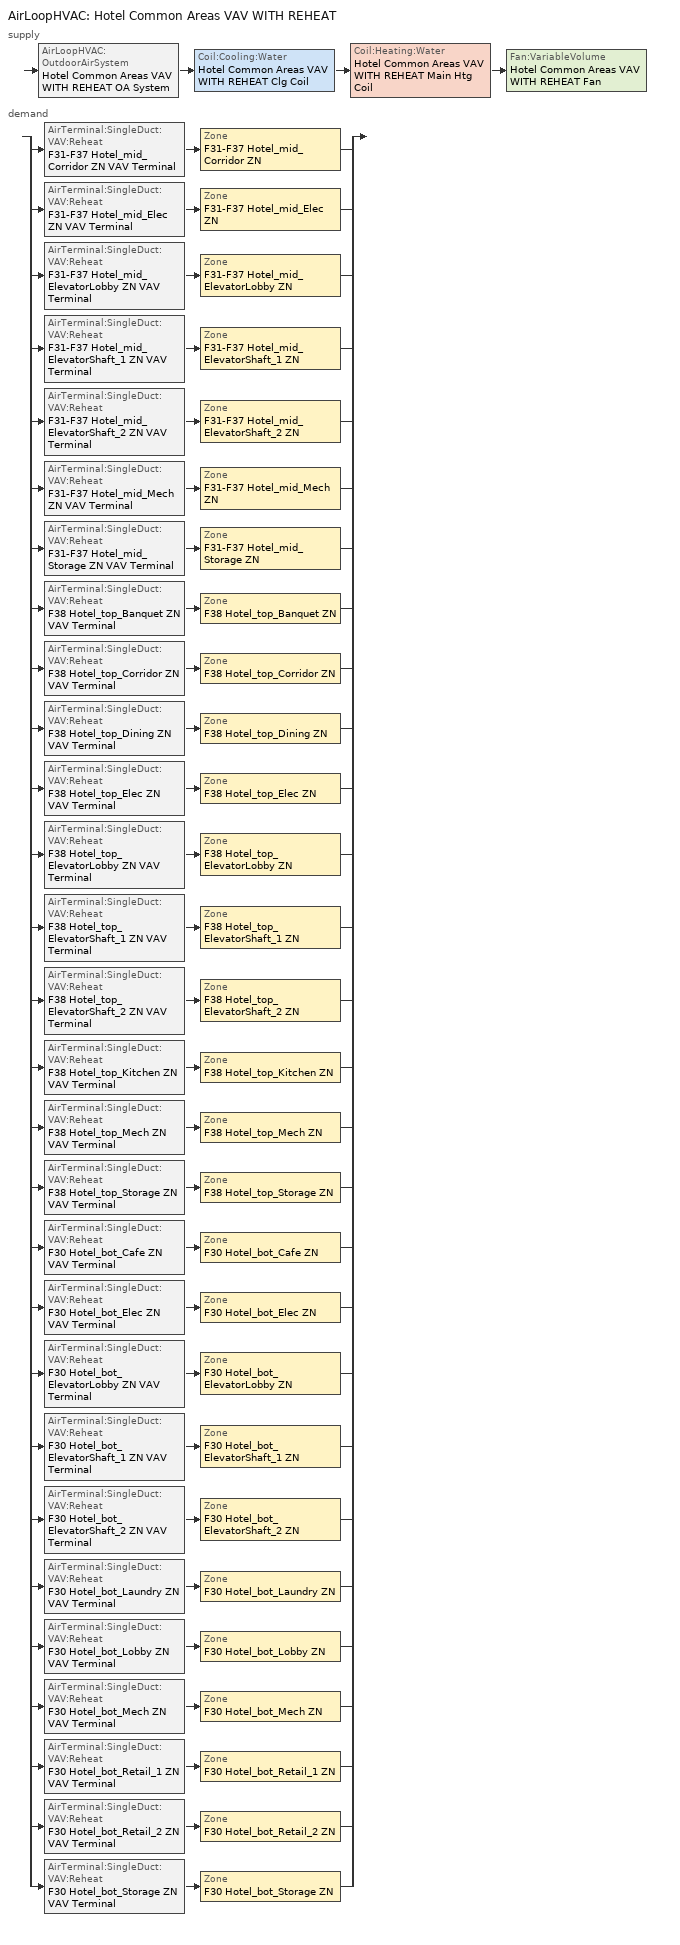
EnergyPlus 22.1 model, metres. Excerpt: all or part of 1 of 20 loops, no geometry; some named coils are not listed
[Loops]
AirLoopHVAC 'Hotel Common Areas VAV WITH REHEAT'
 supply: AirLoopHVAC:OutdoorAirSystem 'Hotel Common Areas VAV WITH REHEAT OA System' > Coil:Cooling:Water 'Hotel Common Areas VAV WITH REHEAT Clg Coil' > Coil:Heating:Water 'Hotel Common Areas VAV WITH REHEAT Main Htg Coil' > Fan:VariableVolume 'Hotel Common Areas VAV WITH REHEAT Fan'
 demand: split
  | AirTerminal:SingleDuct:VAV:Reheat 'F31-F37 Hotel_mid_Corridor ZN VAV Terminal' > Zone 'F31-F37 Hotel_mid_Corridor ZN'
  | AirTerminal:SingleDuct:VAV:Reheat 'F31-F37 Hotel_mid_Elec ZN VAV Terminal' > Zone 'F31-F37 Hotel_mid_Elec ZN'
  | AirTerminal:SingleDuct:VAV:Reheat 'F31-F37 Hotel_mid_ElevatorLobby ZN VAV Terminal' > Zone 'F31-F37 Hotel_mid_ElevatorLobby ZN'
  | AirTerminal:SingleDuct:VAV:Reheat 'F31-F37 Hotel_mid_ElevatorShaft_1 ZN VAV Terminal' > Zone 'F31-F37 Hotel_mid_ElevatorShaft_1 ZN'
  | AirTerminal:SingleDuct:VAV:Reheat 'F31-F37 Hotel_mid_ElevatorShaft_2 ZN VAV Terminal' > Zone 'F31-F37 Hotel_mid_ElevatorShaft_2 ZN'
  | AirTerminal:SingleDuct:VAV:Reheat 'F31-F37 Hotel_mid_Mech ZN VAV Terminal' > Zone 'F31-F37 Hotel_mid_Mech ZN'
  | AirTerminal:SingleDuct:VAV:Reheat 'F31-F37 Hotel_mid_Storage ZN VAV Terminal' > Zone 'F31-F37 Hotel_mid_Storage ZN'
  | AirTerminal:SingleDuct:VAV:Reheat 'F38 Hotel_top_Banquet ZN VAV Terminal' > Zone 'F38 Hotel_top_Banquet ZN'
  | AirTerminal:SingleDuct:VAV:Reheat 'F38 Hotel_top_Corridor ZN VAV Terminal' > Zone 'F38 Hotel_top_Corridor ZN'
  | AirTerminal:SingleDuct:VAV:Reheat 'F38 Hotel_top_Dining ZN VAV Terminal' > Zone 'F38 Hotel_top_Dining ZN'
  | AirTerminal:SingleDuct:VAV:Reheat 'F38 Hotel_top_Elec ZN VAV Terminal' > Zone 'F38 Hotel_top_Elec ZN'
  | AirTerminal:SingleDuct:VAV:Reheat 'F38 Hotel_top_ElevatorLobby ZN VAV Terminal' > Zone 'F38 Hotel_top_ElevatorLobby ZN'
  | AirTerminal:SingleDuct:VAV:Reheat 'F38 Hotel_top_ElevatorShaft_1 ZN VAV Terminal' > Zone 'F38 Hotel_top_ElevatorShaft_1 ZN'
  | AirTerminal:SingleDuct:VAV:Reheat 'F38 Hotel_top_ElevatorShaft_2 ZN VAV Terminal' > Zone 'F38 Hotel_top_ElevatorShaft_2 ZN'
  | AirTerminal:SingleDuct:VAV:Reheat 'F38 Hotel_top_Kitchen ZN VAV Terminal' > Zone 'F38 Hotel_top_Kitchen ZN'
  | AirTerminal:SingleDuct:VAV:Reheat 'F38 Hotel_top_Mech ZN VAV Terminal' > Zone 'F38 Hotel_top_Mech ZN'
  | AirTerminal:SingleDuct:VAV:Reheat 'F38 Hotel_top_Storage ZN VAV Terminal' > Zone 'F38 Hotel_top_Storage ZN'
  | AirTerminal:SingleDuct:VAV:Reheat 'F30 Hotel_bot_Cafe ZN VAV Terminal' > Zone 'F30 Hotel_bot_Cafe ZN'
  | AirTerminal:SingleDuct:VAV:Reheat 'F30 Hotel_bot_Elec ZN VAV Terminal' > Zone 'F30 Hotel_bot_Elec ZN'
  | AirTerminal:SingleDuct:VAV:Reheat 'F30 Hotel_bot_ElevatorLobby ZN VAV Terminal' > Zone 'F30 Hotel_bot_ElevatorLobby ZN'
  | AirTerminal:SingleDuct:VAV:Reheat 'F30 Hotel_bot_ElevatorShaft_1 ZN VAV Terminal' > Zone 'F30 Hotel_bot_ElevatorShaft_1 ZN'
  | AirTerminal:SingleDuct:VAV:Reheat 'F30 Hotel_bot_ElevatorShaft_2 ZN VAV Terminal' > Zone 'F30 Hotel_bot_ElevatorShaft_2 ZN'
  | AirTerminal:SingleDuct:VAV:Reheat 'F30 Hotel_bot_Laundry ZN VAV Terminal' > Zone 'F30 Hotel_bot_Laundry ZN'
  | AirTerminal:SingleDuct:VAV:Reheat 'F30 Hotel_bot_Lobby ZN VAV Terminal' > Zone 'F30 Hotel_bot_Lobby ZN'
  | AirTerminal:SingleDuct:VAV:Reheat 'F30 Hotel_bot_Mech ZN VAV Terminal' > Zone 'F30 Hotel_bot_Mech ZN'
  | AirTerminal:SingleDuct:VAV:Reheat 'F30 Hotel_bot_Retail_1 ZN VAV Terminal' > Zone 'F30 Hotel_bot_Retail_1 ZN'
  | AirTerminal:SingleDuct:VAV:Reheat 'F30 Hotel_bot_Retail_2 ZN VAV Terminal' > Zone 'F30 Hotel_bot_Retail_2 ZN'
  | AirTerminal:SingleDuct:VAV:Reheat 'F30 Hotel_bot_Storage ZN VAV Terminal' > Zone 'F30 Hotel_bot_Storage ZN'
[ZoneControl:Thermostat] Temperature Difference Between Cutout And Setpoint {deltaC}=0
Name | Zone or ZoneList | Control Type Schedule | Control 1
F30 Hotel_bot_Cafe ZN Thermostat | F30 Hotel_bot_Cafe ZN | F30 Hotel_bot_Cafe ZN Thermostat Schedule | LargeHotel Cafe Thermostat 1
F30 Hotel_bot_Elec ZN Thermostat | F30 Hotel_bot_Elec ZN | F30 Hotel_bot_Elec ZN Thermostat Schedule | Elec/MechRoom Thermostat 15
F30 Hotel_bot_ElevatorLobby ZN Thermostat | F30 Hotel_bot_ElevatorLobby ZN | F30 Hotel_bot_ElevatorLobby ZN Thermostat Schedule | Elevator Lobby Thermostat 8
F30 Hotel_bot_Laundry ZN Thermostat | F30 Hotel_bot_Laundry ZN | F30 Hotel_bot_Laundry ZN Thermostat Schedule | LargeHotel Laundry Thermostat 1
F30 Hotel_bot_Lobby ZN Thermostat | F30 Hotel_bot_Lobby ZN | F30 Hotel_bot_Lobby ZN Thermostat Schedule | LargeHotel Lobby Thermostat 1
F30 Hotel_bot_Mech ZN Thermostat | F30 Hotel_bot_Mech ZN | F30 Hotel_bot_Mech ZN Thermostat Schedule | Elec/MechRoom Thermostat 16
F30 Hotel_bot_Retail_1 ZN Thermostat | F30 Hotel_bot_Retail_1 ZN | F30 Hotel_bot_Retail_1 ZN Thermostat Schedule | LargeHotel Retail Thermostat 1
F30 Hotel_bot_Retail_2 ZN Thermostat | F30 Hotel_bot_Retail_2 ZN | F30 Hotel_bot_Retail_2 ZN Thermostat Schedule | LargeHotel Retail Thermostat 2
F30 Hotel_bot_Storage ZN Thermostat | F30 Hotel_bot_Storage ZN | F30 Hotel_bot_Storage ZN Thermostat Schedule | LargeHotel Storage Thermostat 1
F31-F37 Hotel_mid_Corridor ZN Thermostat | F31-F37 Hotel_mid_Corridor ZN | F31-F37 Hotel_mid_Corridor ZN Thermostat Schedule | LargeHotel Corridor Thermostat 1
F31-F37 Hotel_mid_Elec ZN Thermostat | F31-F37 Hotel_mid_Elec ZN | F31-F37 Hotel_mid_Elec ZN Thermostat Schedule | Elec/MechRoom Thermostat 17
F31-F37 Hotel_mid_ElevatorLobby ZN Thermostat | F31-F37 Hotel_mid_ElevatorLobby ZN | F31-F37 Hotel_mid_ElevatorLobby ZN Thermostat Schedule | Elevator Lobby Thermostat 9
F31-F37 Hotel_mid_Mech ZN Thermostat | F31-F37 Hotel_mid_Mech ZN | F31-F37 Hotel_mid_Mech ZN Thermostat Schedule | Elec/MechRoom Thermostat 18
F31-F37 Hotel_mid_Storage ZN Thermostat | F31-F37 Hotel_mid_Storage ZN | F31-F37 Hotel_mid_Storage ZN Thermostat Schedule | LargeHotel Storage Thermostat 2
F38 Hotel_top_Banquet ZN Thermostat | F38 Hotel_top_Banquet ZN | F38 Hotel_top_Banquet ZN Thermostat Schedule | LargeHotel Banquet Thermostat 1
F38 Hotel_top_Corridor ZN Thermostat | F38 Hotel_top_Corridor ZN | F38 Hotel_top_Corridor ZN Thermostat Schedule | LargeHotel Corridor Thermostat 2
F38 Hotel_top_Dining ZN Thermostat | F38 Hotel_top_Dining ZN | F38 Hotel_top_Dining ZN Thermostat Schedule | LargeHotel Banquet Thermostat 2
F38 Hotel_top_Elec ZN Thermostat | F38 Hotel_top_Elec ZN | F38 Hotel_top_Elec ZN Thermostat Schedule | Elec/MechRoom Thermostat 19
F38 Hotel_top_ElevatorLobby ZN Thermostat | F38 Hotel_top_ElevatorLobby ZN | F38 Hotel_top_ElevatorLobby ZN Thermostat Schedule | Elevator Lobby Thermostat 10
F38 Hotel_top_Kitchen ZN Thermostat | F38 Hotel_top_Kitchen ZN | F38 Hotel_top_Kitchen ZN Thermostat Schedule | LargeHotel Kitchen Thermostat 1
F38 Hotel_top_Mech ZN Thermostat | F38 Hotel_top_Mech ZN | F38 Hotel_top_Mech ZN Thermostat Schedule | Elec/MechRoom Thermostat 20
F38 Hotel_top_Storage ZN Thermostat | F38 Hotel_top_Storage ZN | F38 Hotel_top_Storage ZN Thermostat Schedule | LargeHotel Storage Thermostat 3
[ThermostatSetpoint:DualSetpoint]
Name | Heating Setpoint Temperature Schedule | Cooling Setpoint Temperature Schedule
LargeHotel Cafe Thermostat 1; LargeHotel Laundry Thermostat 1; LargeHotel Lobby Thermostat 1; LargeHotel Retail Thermostat 1; LargeHotel Retail Thermostat 2; LargeHotel Storage Thermostat 1; LargeHotel Corridor Thermostat 1; LargeHotel Storage Thermostat 2; LargeHotel Banquet Thermostat 1; LargeHotel Corridor Thermostat 2; LargeHotel Banquet Thermostat 2; LargeHotel Kitchen Thermostat 1; LargeHotel Storage Thermostat 3 | HotelLarge HTGSETP_SCH | HotelLarge CLGSETP_SCH
Elec/MechRoom Thermostat 15; Elevator Lobby Thermostat 8; Elec/MechRoom Thermostat 16; Elec/MechRoom Thermostat 17; Elevator Lobby Thermostat 9; Elec/MechRoom Thermostat 18; Elec/MechRoom Thermostat 19; Elevator Lobby Thermostat 10; Elec/MechRoom Thermostat 20 | OfficeLarge HTGSETP_SCH_YES_OPTIMUM | OfficeLarge CLGSETP_SCH_NO_SETBACK
[AirTerminal:SingleDuct:VAV:Reheat] Availability Schedule=Always On Discrete; Maximum Air Flow Rate {m3/s}=Autosize; Zone Minimum Air Flow Input Method=Constant; Fixed Minimum Air Flow Rate {m3/s}=0; Maximum Hot Water or Steam Flow Rate {m3/s}=Autosize; Minimum Hot Water or Steam Flow Rate {m3/s}=0; Convergence Tolerance=0.001; Damper Heating Action=ReverseWithLimits; Maximum Flow per Zone Floor Area During Reheat {m3/s-m2}=Autocalculate; Maximum Flow Fraction During Reheat=0.5; Maximum Reheat Air Temperature {C}=40
Name | Constant Minimum Air Flow Fraction | Reheat Coil
F30 Hotel_bot_Cafe ZN VAV Terminal | 0.657 | F30 Hotel_bot_Cafe ZN Reheat Coil
F30 Hotel_bot_Elec ZN VAV Terminal | 0.544 | F30 Hotel_bot_Elec ZN Reheat Coil
F30 Hotel_bot_ElevatorLobby ZN VAV Terminal | 0.338 | F30 Hotel_bot_ElevatorLobby ZN Reheat Coil
F30 Hotel_bot_ElevatorShaft_1 ZN VAV Terminal | 0.01 | F30 Hotel_bot_ElevatorShaft_1 ZN Reheat Coil
F30 Hotel_bot_ElevatorShaft_2 ZN VAV Terminal | 0.01 | F30 Hotel_bot_ElevatorShaft_2 ZN Reheat Coil
F30 Hotel_bot_Laundry ZN VAV Terminal | 0.022 | F30 Hotel_bot_Laundry ZN Reheat Coil
F30 Hotel_bot_Lobby ZN VAV Terminal | 0.456 | F30 Hotel_bot_Lobby ZN Reheat Coil
F30 Hotel_bot_Mech ZN VAV Terminal | 0.55 | F30 Hotel_bot_Mech ZN Reheat Coil
F30 Hotel_bot_Retail_1 ZN VAV Terminal | 0.202 | F30 Hotel_bot_Retail_1 ZN Reheat Coil
F30 Hotel_bot_Retail_2 ZN VAV Terminal | 0.221 | F30 Hotel_bot_Retail_2 ZN Reheat Coil
F30 Hotel_bot_Storage ZN VAV Terminal | 0.331 | F30 Hotel_bot_Storage ZN Reheat Coil
F31-F37 Hotel_mid_Corridor ZN VAV Terminal | 0.352 | F31-F37 Hotel_mid_Corridor ZN Reheat Coil
F31-F37 Hotel_mid_Elec ZN VAV Terminal | 0.847 | F31-F37 Hotel_mid_Elec ZN Reheat Coil
F31-F37 Hotel_mid_ElevatorLobby ZN VAV Terminal | 0.561 | F31-F37 Hotel_mid_ElevatorLobby ZN Reheat Coil
F31-F37 Hotel_mid_ElevatorShaft_1 ZN VAV Terminal | 0.01 | F31-F37 Hotel_mid_ElevatorShaft_1 ZN Reheat Coil
F31-F37 Hotel_mid_ElevatorShaft_2 ZN VAV Terminal | 0.01 | F31-F37 Hotel_mid_ElevatorShaft_2 ZN Reheat Coil
F31-F37 Hotel_mid_Mech ZN VAV Terminal | 0.851 | F31-F37 Hotel_mid_Mech ZN Reheat Coil
F31-F37 Hotel_mid_Storage ZN VAV Terminal | 1 | F31-F37 Hotel_mid_Storage ZN Reheat Coil
F38 Hotel_top_Banquet ZN VAV Terminal | 0.356 | F38 Hotel_top_Banquet ZN Reheat Coil
F38 Hotel_top_Corridor ZN VAV Terminal | 0.133 | F38 Hotel_top_Corridor ZN Reheat Coil
F38 Hotel_top_Dining ZN VAV Terminal | 0.383 | F38 Hotel_top_Dining ZN Reheat Coil
F38 Hotel_top_Elec ZN VAV Terminal | 0.229 | F38 Hotel_top_Elec ZN Reheat Coil
F38 Hotel_top_ElevatorLobby ZN VAV Terminal | 0.158 | F38 Hotel_top_ElevatorLobby ZN Reheat Coil
F38 Hotel_top_ElevatorShaft_1 ZN VAV Terminal | 0.01 | F38 Hotel_top_ElevatorShaft_1 ZN Reheat Coil
F38 Hotel_top_ElevatorShaft_2 ZN VAV Terminal | 0.01 | F38 Hotel_top_ElevatorShaft_2 ZN Reheat Coil
F38 Hotel_top_Kitchen ZN VAV Terminal | 0.114 | F38 Hotel_top_Kitchen ZN Reheat Coil
F38 Hotel_top_Mech ZN VAV Terminal | 0.23 | F38 Hotel_top_Mech ZN Reheat Coil
F38 Hotel_top_Storage ZN VAV Terminal | 0.308 | F38 Hotel_top_Storage ZN Reheat Coil
[Coil:Heating:Water]
Hotel Common Areas VAV WITH REHEAT Main Htg Coil: Availability Schedule=Always On Discrete; U-Factor Times Area Value {W/K}=Autosize; Maximum Water Flow Rate {m3/s}=Autosize; Performance Input Method=UFactorTimesAreaAndDesignWaterFlowRate; Rated Capacity {W}=Autosize; Rated Inlet Water Temperature {C}=82.2222; Rated Inlet Air Temperature {C}=7.22222; Rated Outlet Water Temperature {C}=71.1111; Rated Outlet Air Temperature {C}=12.7778; Rated Ratio for Air and Water Convection=0.5
[Zone equipment]
F30 Hotel_bot_Cafe ZN: F30 Hotel_bot_Cafe ZN VAV Terminal
F30 Hotel_bot_Elec ZN: F30 Hotel_bot_Elec ZN VAV Terminal
F30 Hotel_bot_ElevatorLobby ZN: F30 Hotel_bot_ElevatorLobby ZN VAV Terminal
F30 Hotel_bot_ElevatorShaft_1 ZN: F30 Hotel_bot_ElevatorShaft_1 ZN VAV Terminal
F30 Hotel_bot_ElevatorShaft_2 ZN: F30 Hotel_bot_ElevatorShaft_2 ZN VAV Terminal
F30 Hotel_bot_Laundry ZN: F30 Hotel_bot_Laundry ZN VAV Terminal
F30 Hotel_bot_Lobby ZN: F30 Hotel_bot_Lobby ZN VAV Terminal
F30 Hotel_bot_Mech ZN: F30 Hotel_bot_Mech ZN VAV Terminal
F30 Hotel_bot_Retail_1 ZN: F30 Hotel_bot_Retail_1 ZN VAV Terminal
F30 Hotel_bot_Retail_2 ZN: F30 Hotel_bot_Retail_2 ZN VAV Terminal
F30 Hotel_bot_Storage ZN: F30 Hotel_bot_Storage ZN VAV Terminal
F31-F37 Hotel_mid_Corridor ZN: F31-F37 Hotel_mid_Corridor ZN VAV Terminal
F31-F37 Hotel_mid_Elec ZN: F31-F37 Hotel_mid_Elec ZN VAV Terminal
F31-F37 Hotel_mid_ElevatorLobby ZN: F31-F37 Hotel_mid_ElevatorLobby ZN VAV Terminal
F31-F37 Hotel_mid_ElevatorShaft_1 ZN: F31-F37 Hotel_mid_ElevatorShaft_1 ZN VAV Terminal
F31-F37 Hotel_mid_ElevatorShaft_2 ZN: F31-F37 Hotel_mid_ElevatorShaft_2 ZN VAV Terminal
F31-F37 Hotel_mid_Mech ZN: F31-F37 Hotel_mid_Mech ZN VAV Terminal
F31-F37 Hotel_mid_Storage ZN: F31-F37 Hotel_mid_Storage ZN VAV Terminal
F38 Hotel_top_Banquet ZN: F38 Hotel_top_Banquet ZN VAV Terminal
F38 Hotel_top_Corridor ZN: F38 Hotel_top_Corridor ZN VAV Terminal
F38 Hotel_top_Dining ZN: F38 Hotel_top_Dining ZN VAV Terminal
F38 Hotel_top_Elec ZN: F38 Hotel_top_Elec ZN VAV Terminal
F38 Hotel_top_ElevatorLobby ZN: F38 Hotel_top_ElevatorLobby ZN VAV Terminal
F38 Hotel_top_ElevatorShaft_1 ZN: F38 Hotel_top_ElevatorShaft_1 ZN VAV Terminal
F38 Hotel_top_ElevatorShaft_2 ZN: F38 Hotel_top_ElevatorShaft_2 ZN VAV Terminal
F38 Hotel_top_Kitchen ZN: F38 Hotel_top_Kitchen ZN VAV Terminal
F38 Hotel_top_Mech ZN: F38 Hotel_top_Mech ZN VAV Terminal
F38 Hotel_top_Storage ZN: F38 Hotel_top_Storage ZN VAV Terminal
[Sizing:Zone] Zone Cooling Design Supply Air Temperature Input Method=SupplyAirTemperature; Zone Cooling Design Supply Air Temperature {C}=12.7778; Zone Cooling Design Supply Air Temperature Difference {deltaC}=11.11; Zone Heating Design Supply Air Temperature Input Method=SupplyAirTemperature; Zone Heating Design Supply Air Temperature {C}=40; Zone Heating Design Supply Air Temperature Difference {deltaC}=11.11; Zone Cooling Design Supply Air Humidity Ratio {kgWater/kgDryAir}=0.0085; Zone Heating Design Supply Air Humidity Ratio {kgWater/kgDryAir}=0.008; Cooling Design Air Flow Method=DesignDayWithLimit; Cooling Design Air Flow Rate {m3/s}=0; Cooling Minimum Air Flow per Zone Floor Area {m3/s-m2}=0.000762; Cooling Minimum Air Flow {m3/s}=0; Cooling Minimum Air Flow Fraction=0; Heating Design Air Flow Method=DesignDay; Heating Design Air Flow Rate {m3/s}=0; Heating Maximum Air Flow per Zone Floor Area {m3/s-m2}=0.002032; Heating Maximum Air Flow {m3/s}=0.141576; Heating Maximum Air Flow Fraction=1; Account for Dedicated Outdoor Air System=No
Name | Design Specification Outdoor Air Object | Design Specification Zone Air Distribution Object
F30 Hotel_bot_Cafe ZN | LargeHotel Cafe Ventilation | F30 Hotel_bot_Cafe ZN Design Spec Zone Air Dist
F30 Hotel_bot_Elec ZN | Elec/MechRoom Ventilation | F30 Hotel_bot_Elec ZN Design Spec Zone Air Dist
F30 Hotel_bot_ElevatorLobby ZN | Elevator Lobby Ventilation | F30 Hotel_bot_ElevatorLobby ZN Design Spec Zone Air Dist
F30 Hotel_bot_ElevatorShaft_1 ZN | Elevator Shaft Ventilation | F30 Hotel_bot_ElevatorShaft_1 ZN Design Spec Zone Air Dist
F30 Hotel_bot_ElevatorShaft_2 ZN | Elevator Shaft Ventilation | F30 Hotel_bot_ElevatorShaft_2 ZN Design Spec Zone Air Dist
F30 Hotel_bot_Laundry ZN | LargeHotel Laundry Ventilation | F30 Hotel_bot_Laundry ZN Design Spec Zone Air Dist
F30 Hotel_bot_Lobby ZN | LargeHotel Lobby Ventilation | F30 Hotel_bot_Lobby ZN Design Spec Zone Air Dist
F30 Hotel_bot_Mech ZN | Elec/MechRoom Ventilation | F30 Hotel_bot_Mech ZN Design Spec Zone Air Dist
F30 Hotel_bot_Retail_1 ZN | LargeHotel Retail Ventilation | F30 Hotel_bot_Retail_1 ZN Design Spec Zone Air Dist
F30 Hotel_bot_Retail_2 ZN | LargeHotel Retail Ventilation | F30 Hotel_bot_Retail_2 ZN Design Spec Zone Air Dist
F30 Hotel_bot_Storage ZN | LargeHotel Storage Ventilation | F30 Hotel_bot_Storage ZN Design Spec Zone Air Dist
F31-F37 Hotel_mid_Corridor ZN | LargeHotel Corridor Ventilation | F31-F37 Hotel_mid_Corridor ZN Design Spec Zone Air Dist
F31-F37 Hotel_mid_Elec ZN | Elec/MechRoom Ventilation | F31-F37 Hotel_mid_Elec ZN Design Spec Zone Air Dist
F31-F37 Hotel_mid_ElevatorLobby ZN | Elevator Lobby Ventilation | F31-F37 Hotel_mid_ElevatorLobby ZN Design Spec Zone Air Dist
F31-F37 Hotel_mid_ElevatorShaft_1 ZN | Elevator Shaft Ventilation | F31-F37 Hotel_mid_ElevatorShaft_1 ZN Design Spec Zone Air Dist
F31-F37 Hotel_mid_ElevatorShaft_2 ZN | Elevator Shaft Ventilation | F31-F37 Hotel_mid_ElevatorShaft_2 ZN Design Spec Zone Air Dist
F31-F37 Hotel_mid_Mech ZN | Elec/MechRoom Ventilation | F31-F37 Hotel_mid_Mech ZN Design Spec Zone Air Dist
F31-F37 Hotel_mid_Storage ZN | LargeHotel Storage Ventilation | F31-F37 Hotel_mid_Storage ZN Design Spec Zone Air Dist
F38 Hotel_top_Banquet ZN | LargeHotel Banquet Ventilation | F38 Hotel_top_Banquet ZN Design Spec Zone Air Dist
F38 Hotel_top_Corridor ZN | LargeHotel Corridor Ventilation | F38 Hotel_top_Corridor ZN Design Spec Zone Air Dist
F38 Hotel_top_Dining ZN | LargeHotel Banquet Ventilation | F38 Hotel_top_Dining ZN Design Spec Zone Air Dist
F38 Hotel_top_Elec ZN | Elec/MechRoom Ventilation | F38 Hotel_top_Elec ZN Design Spec Zone Air Dist
F38 Hotel_top_ElevatorLobby ZN | Elevator Lobby Ventilation | F38 Hotel_top_ElevatorLobby ZN Design Spec Zone Air Dist
F38 Hotel_top_ElevatorShaft_1 ZN | Elevator Shaft Ventilation | F38 Hotel_top_ElevatorShaft_1 ZN Design Spec Zone Air Dist
F38 Hotel_top_ElevatorShaft_2 ZN | Elevator Shaft Ventilation | F38 Hotel_top_ElevatorShaft_2 ZN Design Spec Zone Air Dist
F38 Hotel_top_Kitchen ZN | LargeHotel Kitchen Ventilation | F38 Hotel_top_Kitchen ZN Design Spec Zone Air Dist
F38 Hotel_top_Mech ZN | Elec/MechRoom Ventilation | F38 Hotel_top_Mech ZN Design Spec Zone Air Dist
F38 Hotel_top_Storage ZN | LargeHotel Storage Ventilation | F38 Hotel_top_Storage ZN Design Spec Zone Air Dist
[DesignSpecification:OutdoorAir] Outdoor Air Method=Sum; Outdoor Air Flow per Zone {m3/s}=0; Outdoor Air Flow Air Changes per Hour {1/hr}=0
Name | Outdoor Air Flow per Person {m3/s-person} | Outdoor Air Flow per Zone Floor Area {m3/s-m2}
Elec/MechRoom Ventilation; LargeHotel Storage Ventilation | 0 | 0.0006096
Elevator Lobby Ventilation; LargeHotel Banquet Ventilation | 0.00235974 | 0.0003048
Elevator Shaft Ventilation | 0 | 0
LargeHotel Cafe Ventilation; LargeHotel Kitchen Ventilation | 0.00353961 | 0.0009144
LargeHotel Laundry Ventilation; LargeHotel Lobby Ventilation | 0.00353961 | 0.0003048
LargeHotel Retail Ventilation | 0.00353961 | 0.0006096
LargeHotel Corridor Ventilation | 0 | 0.0003048
[DesignSpecification:ZoneAirDistribution] Minimum Zone Ventilation Efficiency=0.6
F30 Hotel_bot_Cafe ZN Design Spec Zone Air Dist; F30 Hotel_bot_Elec ZN Design Spec Zone Air Dist; F30 Hotel_bot_ElevatorLobby ZN Design Spec Zone Air Dist; F30 Hotel_bot_ElevatorShaft_1 ZN Design Spec Zone Air Dist; F30 Hotel_bot_ElevatorShaft_2 ZN Design Spec Zone Air Dist; F30 Hotel_bot_Laundry ZN Design Spec Zone Air Dist; F30 Hotel_bot_Lobby ZN Design Spec Zone Air Dist; F30 Hotel_bot_Mech ZN Design Spec Zone Air Dist; F30 Hotel_bot_Retail_1 ZN Design Spec Zone Air Dist; F30 Hotel_bot_Retail_2 ZN Design Spec Zone Air Dist; F30 Hotel_bot_Storage ZN Design Spec Zone Air Dist; F31-F37 Hotel_mid_Corridor ZN Design Spec Zone Air Dist; F31-F37 Hotel_mid_Elec ZN Design Spec Zone Air Dist; F31-F37 Hotel_mid_ElevatorLobby ZN Design Spec Zone Air Dist; F31-F37 Hotel_mid_ElevatorShaft_1 ZN Design Spec Zone Air Dist; F31-F37 Hotel_mid_ElevatorShaft_2 ZN Design Spec Zone Air Dist; F31-F37 Hotel_mid_Mech ZN Design Spec Zone Air Dist; F31-F37 Hotel_mid_Storage ZN Design Spec Zone Air Dist; F38 Hotel_top_Banquet ZN Design Spec Zone Air Dist; F38 Hotel_top_Corridor ZN Design Spec Zone Air Dist; F38 Hotel_top_Dining ZN Design Spec Zone Air Dist; F38 Hotel_top_Elec ZN Design Spec Zone Air Dist; F38 Hotel_top_ElevatorLobby ZN Design Spec Zone Air Dist; F38 Hotel_top_ElevatorShaft_1 ZN Design Spec Zone Air Dist; F38 Hotel_top_ElevatorShaft_2 ZN Design Spec Zone Air Dist; F38 Hotel_top_Kitchen ZN Design Spec Zone Air Dist; F38 Hotel_top_Mech ZN Design Spec Zone Air Dist; F38 Hotel_top_Storage ZN Design Spec Zone Air Dist
[Coil:Cooling:Water]
Hotel Common Areas VAV WITH REHEAT Clg Coil: Availability Schedule=Always On Discrete; Design Water Flow Rate {m3/s}=Autosize; Design Air Flow Rate {m3/s}=Autosize; Design Inlet Water Temperature {C}=Autosize; Design Inlet Air Temperature {C}=Autosize; Design Outlet Air Temperature {C}=Autosize; Design Inlet Air Humidity Ratio {kgWater/kgDryAir}=Autosize; Design Outlet Air Humidity Ratio {kgWater/kgDryAir}=Autosize; Type of Analysis=SimpleAnalysis; Heat Exchanger Configuration=CrossFlow
[AirLoopHVAC]
Hotel Common Areas VAV WITH REHEAT: Design Supply Air Flow Rate {m3/s}=AutoSize; Design Return Air Flow Fraction of Supply Air Flow=1
[Sizing:System]
Hotel Common Areas VAV WITH REHEAT: Type of Load to Size On=Sensible; Design Outdoor Air Flow Rate {m3/s}=7.47174; Central Heating Maximum System Air Flow Ratio=0.3; Preheat Design Temperature {C}=7.22222; Preheat Design Humidity Ratio {kgWater/kgDryAir}=0.008; Precool Design Temperature {C}=12.7778; Precool Design Humidity Ratio {kgWater/kgDryAir}=0.008; Central Cooling Design Supply Air Temperature {C}=12.7778; Central Heating Design Supply Air Temperature {C}=12.7778; Type of Zone Sum to Use=Coincident; 100% Outdoor Air in Cooling=No; 100% Outdoor Air in Heating=No; Central Cooling Design Supply Air Humidity Ratio {kgWater/kgDryAir}=0.0085; Central Heating Design Supply Air Humidity Ratio {kgWater/kgDryAir}=0.008; Cooling Supply Air Flow Rate Method=DesignDay; Cooling Supply Air Flow Rate {m3/s}=0; Cooling Supply Air Flow Rate Per Floor Area {m3/s-m2}=0.00996765; Cooling Fraction of Autosized Cooling Supply Air Flow Rate=1; Cooling Supply Air Flow Rate Per Unit Cooling Capacity {m3/s-W}=3.94755e-05; Heating Supply Air Flow Rate Method=DesignDay; Heating Supply Air Flow Rate {m3/s}=0; Heating Supply Air Flow Rate Per Floor Area {m3/s-m2}=0.00996765; Heating Fraction of Autosized Heating Supply Air Flow Rate=1; Heating Fraction of Autosized Cooling Supply Air Flow Rate=1; Heating Supply Air Flow Rate Per Unit Heating Capacity {m3/s-W}=3.15882e-05; System Outdoor Air Method=ZoneSum; Zone Maximum Outdoor Air Fraction=1; Cooling Design Capacity Method=CoolingDesignCapacity; Cooling Design Capacity {W}=Autosize; Cooling Design Capacity Per Floor Area {W/m2}=234.7; Fraction of Autosized Cooling Design Capacity=1; Heating Design Capacity Method=HeatingDesignCapacity; Heating Design Capacity {W}=Autosize; Heating Design Capacity Per Floor Area {W/m2}=157; Fraction of Autosized Heating Design Capacity=1; Central Cooling Capacity Control Method=OnOff; Occupant Diversity=Autosize
[Controller:WaterCoil] Control Variable=Temperature; Actuator Variable=Flow; Maximum Actuated Flow {m3/s}=Autosize; Minimum Actuated Flow {m3/s}=0
Name | Action | Controller Convergence Tolerance {deltaC}
Hotel Common Areas VAV WITH REHEAT Clg Coil Controller | Reverse | Autosize
Hotel Common Areas VAV WITH REHEAT Main Htg Coil Controller | Normal | 0.0001
[Controller:OutdoorAir]
Hotel Common Areas VAV WITH REHEAT OA Controller: Minimum Outdoor Air Flow Rate {m3/s}=0; Maximum Outdoor Air Flow Rate {m3/s}=Autosize; Economizer Control Type=DifferentialDryBulb; Economizer Control Action Type=ModulateFlow; Lockout Type=LockoutWithHeating; Minimum Limit Type=FixedMinimum; Minimum Outdoor Air Schedule=HotelLarge MinOA_MotorizedDamper_Sched; Maximum Fraction of Outdoor Air Schedule=Hotel Common Areas VAV WITH REHEAT_MAX_OA_FRAC; Mechanical Ventilation Controller=Hotel Common Areas VAV WITH REHEAT Vent Controller; High Humidity Control=No; High Humidity Outdoor Air Flow Ratio=1; Control High Indoor Humidity Based on Outdoor Humidity Ratio=Yes; Heat Recovery Bypass Control Type=BypassWhenOAFlowGreaterThanMinimum
[Controller:MechanicalVentilation]
Hotel Common Areas VAV WITH REHEAT Vent Controller: Availability Schedule=HotelLarge MinOA_MotorizedDamper_Sched; Demand Controlled Ventilation=No; System Outdoor Air Method=Standard62.1VentilationRateProcedureWithLimit; Zone or ZoneList Name 1=F31-F37 Hotel_mid_Corridor ZN; Design Specification Outdoor Air Object Name 1=LargeHotel Corridor Ventilation; Design Specification Zone Air Distribution Object Name 1=F31-F37 Hotel_mid_Corridor ZN Design Spec Zone Air Dist; Zone or ZoneList Name 2=F31-F37 Hotel_mid_Elec ZN; Design Specification Outdoor Air Object Name 2=Elec/MechRoom Ventilation; Design Specification Zone Air Distribution Object Name 2=F31-F37 Hotel_mid_Elec ZN Design Spec Zone Air Dist; Zone or ZoneList Name 3=F31-F37 Hotel_mid_ElevatorLobby ZN; Design Specification Outdoor Air Object Name 3=Elevator Lobby Ventilation; Design Specification Zone Air Distribution Object Name 3=F31-F37 Hotel_mid_ElevatorLobby ZN Design Spec Zone Air Dist; Zone or ZoneList Name 4=F31-F37 Hotel_mid_ElevatorShaft_1 ZN; Design Specification Outdoor Air Object Name 4=Elevator Shaft Ventilation; Design Specification Zone Air Distribution Object Name 4=F31-F37 Hotel_mid_ElevatorShaft_1 ZN Design Spec Zone Air Dist; Zone or ZoneList Name 5=F31-F37 Hotel_mid_ElevatorShaft_2 ZN; Design Specification Outdoor Air Object Name 5=Elevator Shaft Ventilation; Design Specification Zone Air Distribution Object Name 5=F31-F37 Hotel_mid_ElevatorShaft_2 ZN Design Spec Zone Air Dist; Zone or ZoneList Name 6=F31-F37 Hotel_mid_Mech ZN; Design Specification Outdoor Air Object Name 6=Elec/MechRoom Ventilation; Design Specification Zone Air Distribution Object Name 6=F31-F37 Hotel_mid_Mech ZN Design Spec Zone Air Dist; Zone or ZoneList Name 7=F31-F37 Hotel_mid_Storage ZN; Design Specification Outdoor Air Object Name 7=LargeHotel Storage Ventilation; Design Specification Zone Air Distribution Object Name 7=F31-F37 Hotel_mid_Storage ZN Design Spec Zone Air Dist; Zone or ZoneList Name 8=F38 Hotel_top_Banquet ZN; Design Specification Outdoor Air Object Name 8=LargeHotel Banquet Ventilation; Design Specification Zone Air Distribution Object Name 8=F38 Hotel_top_Banquet ZN Design Spec Zone Air Dist; Zone or ZoneList Name 9=F38 Hotel_top_Corridor ZN; Design Specification Outdoor Air Object Name 9=LargeHotel Corridor Ventilation; Design Specification Zone Air Distribution Object Name 9=F38 Hotel_top_Corridor ZN Design Spec Zone Air Dist; Zone or ZoneList Name 10=F38 Hotel_top_Dining ZN; Design Specification Outdoor Air Object Name 10=LargeHotel Banquet Ventilation; Design Specification Zone Air Distribution Object Name 10=F38 Hotel_top_Dining ZN Design Spec Zone Air Dist; Zone or ZoneList Name 11=F38 Hotel_top_Elec ZN; Design Specification Outdoor Air Object Name 11=Elec/MechRoom Ventilation; Design Specification Zone Air Distribution Object Name 11=F38 Hotel_top_Elec ZN Design Spec Zone Air Dist; Zone or ZoneList Name 12=F38 Hotel_top_ElevatorLobby ZN; Design Specification Outdoor Air Object Name 12=Elevator Lobby Ventilation; Design Specification Zone Air Distribution Object Name 12=F38 Hotel_top_ElevatorLobby ZN Design Spec Zone Air Dist; Zone or ZoneList Name 13=F38 Hotel_top_ElevatorShaft_1 ZN; Design Specification Outdoor Air Object Name 13=Elevator Shaft Ventilation; Design Specification Zone Air Distribution Object Name 13=F38 Hotel_top_ElevatorShaft_1 ZN Design Spec Zone Air Dist; Zone or ZoneList Name 14=F38 Hotel_top_ElevatorShaft_2 ZN; Design Specification Outdoor Air Object Name 14=Elevator Shaft Ventilation; Design Specification Zone Air Distribution Object Name 14=F38 Hotel_top_ElevatorShaft_2 ZN Design Spec Zone Air Dist; Zone or ZoneList Name 15=F38 Hotel_top_Kitchen ZN; Design Specification Outdoor Air Object Name 15=LargeHotel Kitchen Ventilation; Design Specification Zone Air Distribution Object Name 15=F38 Hotel_top_Kitchen ZN Design Spec Zone Air Dist; Zone or ZoneList Name 16=F38 Hotel_top_Mech ZN; Design Specification Outdoor Air Object Name 16=Elec/MechRoom Ventilation; Design Specification Zone Air Distribution Object Name 16=F38 Hotel_top_Mech ZN Design Spec Zone Air Dist; Zone or ZoneList Name 17=F38 Hotel_top_Storage ZN; Design Specification Outdoor Air Object Name 17=LargeHotel Storage Ventilation; Design Specification Zone Air Distribution Object Name 17=F38 Hotel_top_Storage ZN Design Spec Zone Air Dist; Zone or ZoneList Name 18=F30 Hotel_bot_Cafe ZN; Design Specification Outdoor Air Object Name 18=LargeHotel Cafe Ventilation; Design Specification Zone Air Distribution Object Name 18=F30 Hotel_bot_Cafe ZN Design Spec Zone Air Dist; Zone or ZoneList Name 19=F30 Hotel_bot_Elec ZN; Design Specification Outdoor Air Object Name 19=Elec/MechRoom Ventilation; Design Specification Zone Air Distribution Object Name 19=F30 Hotel_bot_Elec ZN Design Spec Zone Air Dist; Zone or ZoneList Name 20=F30 Hotel_bot_ElevatorLobby ZN; Design Specification Outdoor Air Object Name 20=Elevator Lobby Ventilation; Design Specification Zone Air Distribution Object Name 20=F30 Hotel_bot_ElevatorLobby ZN Design Spec Zone Air Dist; Zone or ZoneList Name 21=F30 Hotel_bot_ElevatorShaft_1 ZN; Design Specification Outdoor Air Object Name 21=Elevator Shaft Ventilation; Design Specification Zone Air Distribution Object Name 21=F30 Hotel_bot_ElevatorShaft_1 ZN Design Spec Zone Air Dist; Zone or ZoneList Name 22=F30 Hotel_bot_ElevatorShaft_2 ZN; Design Specification Outdoor Air Object Name 22=Elevator Shaft Ventilation; Design Specification Zone Air Distribution Object Name 22=F30 Hotel_bot_ElevatorShaft_2 ZN Design Spec Zone Air Dist; Zone or ZoneList Name 23=F30 Hotel_bot_Laundry ZN; Design Specification Outdoor Air Object Name 23=LargeHotel Laundry Ventilation; Design Specification Zone Air Distribution Object Name 23=F30 Hotel_bot_Laundry ZN Design Spec Zone Air Dist; Zone or ZoneList Name 24=F30 Hotel_bot_Lobby ZN; Design Specification Outdoor Air Object Name 24=LargeHotel Lobby Ventilation; Design Specification Zone Air Distribution Object Name 24=F30 Hotel_bot_Lobby ZN Design Spec Zone Air Dist; Zone or ZoneList Name 25=F30 Hotel_bot_Mech ZN; Design Specification Outdoor Air Object Name 25=Elec/MechRoom Ventilation; Design Specification Zone Air Distribution Object Name 25=F30 Hotel_bot_Mech ZN Design Spec Zone Air Dist; Zone or ZoneList Name 26=F30 Hotel_bot_Retail_1 ZN; Design Specification Outdoor Air Object Name 26=LargeHotel Retail Ventilation; Design Specification Zone Air Distribution Object Name 26=F30 Hotel_bot_Retail_1 ZN Design Spec Zone Air Dist; Zone or ZoneList Name 27=F30 Hotel_bot_Retail_2 ZN; Design Specification Outdoor Air Object Name 27=LargeHotel Retail Ventilation; Design Specification Zone Air Distribution Object Name 27=F30 Hotel_bot_Retail_2 ZN Design Spec Zone Air Dist; Zone or ZoneList Name 28=F30 Hotel_bot_Storage ZN; Design Specification Outdoor Air Object Name 28=LargeHotel Storage Ventilation; Design Specification Zone Air Distribution Object Name 28=F30 Hotel_bot_Storage ZN Design Spec Zone Air Dist
[HeatExchanger:AirToAir:SensibleAndLatent]
Hotel Common Areas VAV WITH REHEAT ERV: Availability Schedule=Always On Discrete; Nominal Supply Air Flow Rate {m3/s}=Autosize; Sensible Effectiveness at 100% Heating Air Flow=0.7; Latent Effectiveness at 100% Heating Air Flow=0.6; Sensible Effectiveness at 75% Heating Air Flow=0.7; Latent Effectiveness at 75% Heating Air Flow=0.6; Sensible Effectiveness at 100% Cooling Air Flow=0.75; Latent Effectiveness at 100% Cooling Air Flow=0.6; Sensible Effectiveness at 75% Cooling Air Flow=0.75; Latent Effectiveness at 75% Cooling Air Flow=0.6; Nominal Electric Power {W}=6259.57; Supply Air Outlet Temperature Control=Yes; Heat Exchanger Type=Rotary; Frost Control Type=ExhaustOnly; Threshold Temperature {C}=-23.3; Initial Defrost Time Fraction=0.167; Rate of Defrost Time Fraction Increase {1/K}=1.44; Economizer Lockout=Yes
[SetpointManager:OutdoorAirPretreat]
Setpoint Manager Outdoor Air Pretreat 9: Control Variable=Temperature; Minimum Setpoint Temperature {C}=-99; Maximum Setpoint Temperature {C}=99; Minimum Setpoint Humidity Ratio {kgWater/kgDryAir}=1e-05; Maximum Setpoint Humidity Ratio {kgWater/kgDryAir}=1; Setpoint Node or NodeList=Hotel Common Areas VAV WITH REHEAT ERV Primary Outlet Air Node
[SetpointManager:MixedAir] Control Variable=Temperature
Name | Setpoint Node or NodeList
Hotel Common Areas VAV WITH REHEAT Mixed Air Node OS Default SPM | Hotel Common Areas VAV WITH REHEAT Mixed Air Node
Hotel Common Areas VAV WITH REHEAT Clg Coil Outlet Air Node OS Default SPM | Hotel Common Areas VAV WITH REHEAT Clg Coil Outlet Air Node
Hotel Common Areas VAV WITH REHEAT Main Htg Coil Outlet Air Node OS Default SPM | Hotel Common Areas VAV WITH REHEAT Main Htg Coil Outlet Air Node
[Fan:VariableVolume]
Hotel Common Areas VAV WITH REHEAT Fan: Availability Schedule=HotelLarge HVACOperationSchd; Fan Total Efficiency=0.6201; Pressure Rise {Pa}=1389.92; Maximum Flow Rate {m3/s}=AutoSize; Fan Power Minimum Flow Rate Input Method=Fraction; Fan Power Minimum Flow Fraction=0.25; Fan Power Minimum Air Flow Rate {m3/s}=0; Motor Efficiency=0.954; Motor In Airstream Fraction=1; Fan Power Coefficient 1=0.04076; Fan Power Coefficient 2=0.0881; Fan Power Coefficient 3=-0.0729; Fan Power Coefficient 4=0.9437; Fan Power Coefficient 5=0
[SetpointManager:Warmest]
Hotel Common Areas VAV WITH REHEAT SAT Warmest Reset: Control Variable=Temperature; HVAC Air Loop=Hotel Common Areas VAV WITH REHEAT; Minimum Setpoint Temperature {C}=12.7778; Maximum Setpoint Temperature {C}=15.5556; Strategy=MaximumTemperature; Setpoint Node or NodeList=Hotel Common Areas VAV WITH REHEAT Supply Outlet Node
[Schedule:Day:Interval]
OfficeLarge HTGSETP_SCH_YES_OPTIMUM Default; OfficeLarge HTGSETP_SCH_YES_OPTIMUM Summer Design Day: No, 24:00, 15.6
OfficeLarge HTGSETP_SCH_YES_OPTIMUM Wkdy Day: No, 04:00, 15.6, 05:00, 17.8, 06:00, 20, 22:00, 21, 24:00, 15.6
OfficeLarge HTGSETP_SCH_YES_OPTIMUM Sat Day: No, 04:00, 15.6, 05:00, 17.8, 06:00, 20, 17:00, 21, 24:00, 15.6
OfficeLarge HTGSETP_SCH_YES_OPTIMUM Winter Design Day: No, 05:00, 15.6, 06:00, 17.6, 07:00, 19.6, 22:00, 21, 24:00, 15.6
OfficeLarge CLGSETP_SCH_NO_SETBACK Default; OfficeLarge CLGSETP_SCH_NO_SETBACK Default|WntrDsn|Sat|Wkdy Day; OfficeLarge CLGSETP_SCH_NO_SETBACK Winter Design Day; HotelLarge CLGSETP_SCH Default; HotelLarge CLGSETP_SCH Summer Design Day; HotelLarge CLGSETP_SCH Winter Design Day: No, 24:00, 24
OfficeLarge CLGSETP_SCH_NO_SETBACK Summer Design Day: No, 05:00, 26.7, 06:00, 25.7, 07:00, 25, 22:00, 24, 24:00, 26.7
HotelLarge HTGSETP_SCH Default; HotelLarge HTGSETP_SCH Summer Design Day; HotelLarge HTGSETP_SCH Winter Design Day: No, 24:00, 21
HotelLarge HVACOperationSchd Default; HotelLarge HVACOperationSchd Summer Design Day; HotelLarge HVACOperationSchd Winter Design Day; HotelLarge MinOA_MotorizedDamper_Sched Default; HotelLarge MinOA_MotorizedDamper_Sched Summer Design Day; HotelLarge MinOA_MotorizedDamper_Sched Winter Design Day: No, 24:00, 1
[Schedule:Week:Daily]
OfficeLarge HTGSETP_SCH_YES_OPTIMUM Week Rule - Jan1-Dec31: OfficeLarge HTGSETP_SCH_YES_OPTIMUM Default, OfficeLarge HTGSETP_SCH_YES_OPTIMUM Wkdy Day, OfficeLarge HTGSETP_SCH_YES_OPTIMUM Wkdy Day, OfficeLarge HTGSETP_SCH_YES_OPTIMUM Wkdy Day, OfficeLarge HTGSETP_SCH_YES_OPTIMUM Wkdy Day, OfficeLarge HTGSETP_SCH_YES_OPTIMUM Wkdy Day, OfficeLarge HTGSETP_SCH_YES_OPTIMUM Sat Day, OfficeLarge HTGSETP_SCH_YES_OPTIMUM Default, OfficeLarge HTGSETP_SCH_YES_OPTIMUM Summer Design Day, OfficeLarge HTGSETP_SCH_YES_OPTIMUM Winter Design Day, OfficeLarge HTGSETP_SCH_YES_OPTIMUM Default, OfficeLarge HTGSETP_SCH_YES_OPTIMUM Default
OfficeLarge CLGSETP_SCH_NO_SETBACK Week Rule - Jan1-Dec31: OfficeLarge CLGSETP_SCH_NO_SETBACK Default, OfficeLarge CLGSETP_SCH_NO_SETBACK Default|WntrDsn|Sat|Wkdy Day, OfficeLarge CLGSETP_SCH_NO_SETBACK Default|WntrDsn|Sat|Wkdy Day, OfficeLarge CLGSETP_SCH_NO_SETBACK Default|WntrDsn|Sat|Wkdy Day, OfficeLarge CLGSETP_SCH_NO_SETBACK Default|WntrDsn|Sat|Wkdy Day, OfficeLarge CLGSETP_SCH_NO_SETBACK Default|WntrDsn|Sat|Wkdy Day, OfficeLarge CLGSETP_SCH_NO_SETBACK Default|WntrDsn|Sat|Wkdy Day, OfficeLarge CLGSETP_SCH_NO_SETBACK Default, OfficeLarge CLGSETP_SCH_NO_SETBACK Summer Design Day, OfficeLarge CLGSETP_SCH_NO_SETBACK Winter Design Day, OfficeLarge CLGSETP_SCH_NO_SETBACK Default, OfficeLarge CLGSETP_SCH_NO_SETBACK Default
HotelLarge HTGSETP_SCH Week Rule - Jan1-Dec31: HotelLarge HTGSETP_SCH Default, HotelLarge HTGSETP_SCH Default, HotelLarge HTGSETP_SCH Default, HotelLarge HTGSETP_SCH Default, HotelLarge HTGSETP_SCH Default, HotelLarge HTGSETP_SCH Default, HotelLarge HTGSETP_SCH Default, HotelLarge HTGSETP_SCH Default, HotelLarge HTGSETP_SCH Summer Design Day, HotelLarge HTGSETP_SCH Winter Design Day, HotelLarge HTGSETP_SCH Default, HotelLarge HTGSETP_SCH Default
HotelLarge CLGSETP_SCH Week Rule - Jan1-Dec31: HotelLarge CLGSETP_SCH Default, HotelLarge CLGSETP_SCH Default, HotelLarge CLGSETP_SCH Default, HotelLarge CLGSETP_SCH Default, HotelLarge CLGSETP_SCH Default, HotelLarge CLGSETP_SCH Default, HotelLarge CLGSETP_SCH Default, HotelLarge CLGSETP_SCH Default, HotelLarge CLGSETP_SCH Summer Design Day, HotelLarge CLGSETP_SCH Winter Design Day, HotelLarge CLGSETP_SCH Default, HotelLarge CLGSETP_SCH Default
HotelLarge HVACOperationSchd Week Rule - Jan1-Dec31: HotelLarge HVACOperationSchd Default, HotelLarge HVACOperationSchd Default, HotelLarge HVACOperationSchd Default, HotelLarge HVACOperationSchd Default, HotelLarge HVACOperationSchd Default, HotelLarge HVACOperationSchd Default, HotelLarge HVACOperationSchd Default, HotelLarge HVACOperationSchd Default, HotelLarge HVACOperationSchd Summer Design Day, HotelLarge HVACOperationSchd Winter Design Day, HotelLarge HVACOperationSchd Default, HotelLarge HVACOperationSchd Default
HotelLarge MinOA_MotorizedDamper_Sched Week Rule - Jan1-Dec31: HotelLarge MinOA_MotorizedDamper_Sched Default, HotelLarge MinOA_MotorizedDamper_Sched Default, HotelLarge MinOA_MotorizedDamper_Sched Default, HotelLarge MinOA_MotorizedDamper_Sched Default, HotelLarge MinOA_MotorizedDamper_Sched Default, HotelLarge MinOA_MotorizedDamper_Sched Default, HotelLarge MinOA_MotorizedDamper_Sched Default, HotelLarge MinOA_MotorizedDamper_Sched Default, HotelLarge MinOA_MotorizedDamper_Sched Summer Design Day, HotelLarge MinOA_MotorizedDamper_Sched Winter Design Day, HotelLarge MinOA_MotorizedDamper_Sched Default, HotelLarge MinOA_MotorizedDamper_Sched Default
[Schedule:Year]
OfficeLarge HTGSETP_SCH_YES_OPTIMUM: OfficeLarge HTGSETP_SCH_YES_OPTIMUM Week Rule - Jan1-Dec31, 1, 1, 12, 31
OfficeLarge CLGSETP_SCH_NO_SETBACK: OfficeLarge CLGSETP_SCH_NO_SETBACK Week Rule - Jan1-Dec31, 1, 1, 12, 31
HotelLarge HTGSETP_SCH: HotelLarge HTGSETP_SCH Week Rule - Jan1-Dec31, 1, 1, 12, 31
HotelLarge CLGSETP_SCH: HotelLarge CLGSETP_SCH Week Rule - Jan1-Dec31, 1, 1, 12, 31
HotelLarge HVACOperationSchd: HotelLarge HVACOperationSchd Week Rule - Jan1-Dec31, 1, 1, 12, 31
HotelLarge MinOA_MotorizedDamper_Sched: HotelLarge MinOA_MotorizedDamper_Sched Week Rule - Jan1-Dec31, 1, 1, 12, 31
[Schedule:Compact]
F30 Hotel_bot_Cafe ZN Thermostat Schedule; F30 Hotel_bot_Elec ZN Thermostat Schedule; F30 Hotel_bot_ElevatorLobby ZN Thermostat Schedule; F30 Hotel_bot_Laundry ZN Thermostat Schedule; F30 Hotel_bot_Lobby ZN Thermostat Schedule; F30 Hotel_bot_Mech ZN Thermostat Schedule; F30 Hotel_bot_Retail_1 ZN Thermostat Schedule; F30 Hotel_bot_Retail_2 ZN Thermostat Schedule; F30 Hotel_bot_Storage ZN Thermostat Schedule; F31-F37 Hotel_mid_Corridor ZN Thermostat Schedule; F31-F37 Hotel_mid_Elec ZN Thermostat Schedule; F31-F37 Hotel_mid_ElevatorLobby ZN Thermostat Schedule; F31-F37 Hotel_mid_Mech ZN Thermostat Schedule; F31-F37 Hotel_mid_Storage ZN Thermostat Schedule; F38 Hotel_top_Banquet ZN Thermostat Schedule; F38 Hotel_top_Corridor ZN Thermostat Schedule; F38 Hotel_top_Dining ZN Thermostat Schedule; F38 Hotel_top_Elec ZN Thermostat Schedule; F38 Hotel_top_ElevatorLobby ZN Thermostat Schedule; F38 Hotel_top_Kitchen ZN Thermostat Schedule; F38 Hotel_top_Mech ZN Thermostat Schedule; F38 Hotel_top_Storage ZN Thermostat Schedule: Through: 12/31, For: AllDays, Until: 24:00, 4
[Schedule:Constant] Hourly Value=1
Always On Discrete; Hotel Common Areas VAV WITH REHEAT_MAX_OA_FRAC
